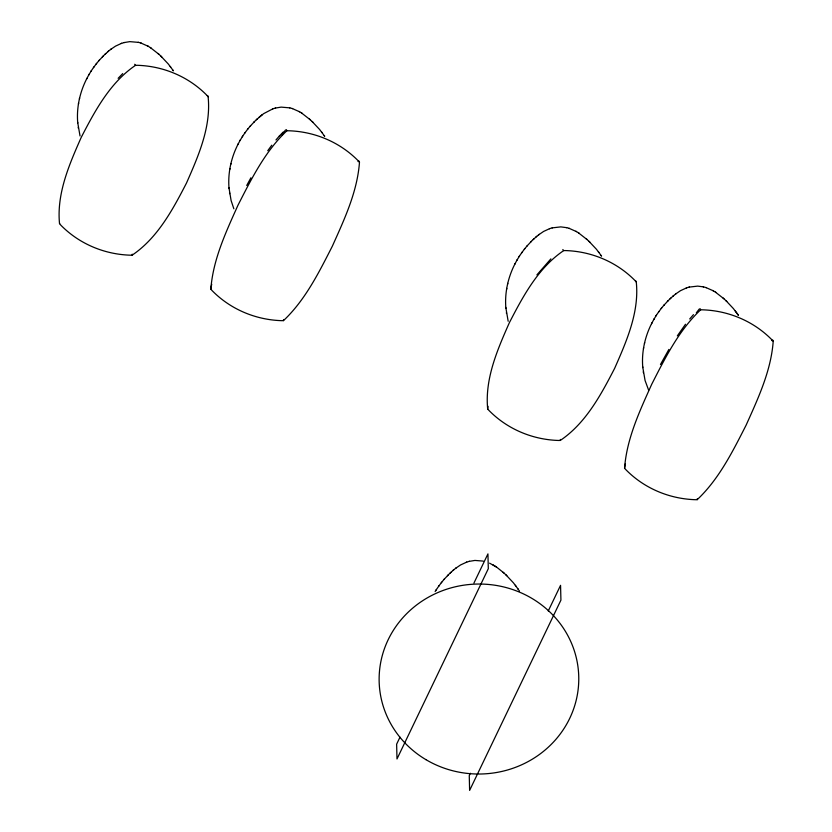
<?xml version="1.0" encoding="UTF-8"?>
<svg xmlns="http://www.w3.org/2000/svg" width="832" height="832" viewBox="0 0 832 832"><rect width="100%" height="100%" fill="white"/><g stroke="black" fill="none" stroke-linecap="round" stroke-linejoin="round"><path stroke-width="1.25" d="M210.839 289.203C212.982 259.594 225.971 232.024 237.952 205.286C251.42 178.911 265.044 151.382 286.842 130.801L288.756 130.77A99.83 94.994 -1.4 0 1 358.249 160.846L359.476 162.23C357.334 191.838 344.344 219.409 332.363 246.147C318.895 272.522 305.271 300.05 283.473 320.632L281.559 320.663A99.83 94.994 -1.4 0 1 212.077 290.586L210.839 289.203L210.933 287.966M624.572 468.239C626.714 438.63 639.704 411.06 651.685 384.332C665.153 357.958 678.777 330.429 700.586 309.847L702.499 309.816A99.83 94.994 -1.4 0 1 771.982 339.882L773.209 341.276C771.066 370.885 758.077 398.455 746.106 425.183C732.638 451.558 719.004 479.097 697.206 499.668L695.292 499.699A99.83 94.994 -1.4 0 1 625.81 469.633L624.572 468.239L625.31 463.83M207.293 95.69L208.031 95.992C211.494 126.37 198.453 155.834 186.503 183.03C172.754 209.664 157.602 237.962 132.163 255.154L130.25 255.185A99.83 94.994 -1.4 0 1 60.767 225.108L59.55 223.475M132.163 255.154L132.226 254.176M283.473 320.632L283.535 319.644M635.45 280.966L636.189 281.278C639.652 311.646 626.61 341.11 614.661 368.306C600.912 394.94 585.749 423.238 560.31 440.43L558.407 440.461A99.83 94.994 -1.4 0 1 488.914 410.394L487.687 409.001L488.02 406.297M560.31 440.43L560.383 439.452M697.206 499.668L697.278 498.69M210.985 287.654L211.734 284.222M86.934 78.343C79.841 92.019 76.367 107.702 77.75 123.084M238.243 143.822C231.15 157.498 227.677 173.181 229.06 188.562M515.091 263.63C507.998 277.306 504.525 292.978 505.898 308.37M651.976 322.868C644.883 336.544 641.42 352.217 642.793 367.609M78.437 104.042L78.634 103.074M79.414 99.018L79.602 98.072M230.724 164.497L230.911 163.55M229.746 169.52L229.944 168.553M507.572 284.294L507.759 283.348M506.594 289.328L506.792 288.361M643.479 348.566L643.677 347.589M644.457 343.533L644.654 342.586M399.994 737.173L396.635 744.182L396.989 758.971L488.301 568.693L487.937 553.894L473.928 583.086M470.382 773.271L469.258 775.611L469.622 790.4L560.924 600.122L560.56 585.333L548.246 611.01M88.785 74.942L91.374 70.668M240.094 140.421L242.684 136.146M516.942 260.229L519.532 255.944M653.827 319.467L656.417 315.182M86.507 79.134L89.19 74.204M237.817 144.612L240.5 139.682M514.665 264.41L517.338 259.48M651.56 323.648L654.233 318.718M246.73 185.463L250.91 177.778M660.462 364.51L668.886 349.43M435.126 591.542L436.478 589.462M281.944 134.794L285.407 130.135L286.416 129.698L286.842 130.801M696.322 312.842L699.14 309.171L700.149 308.734L700.586 309.847M93.475 67.6L96.626 63.398M244.785 133.078L247.936 128.866M521.633 252.886L524.784 248.674M438.568 586.394L441.73 582.192M658.518 312.114L661.669 307.913M90.917 71.354L93.902 66.966M242.226 136.833L245.211 132.444M519.074 256.63L522.059 252.242M436.02 590.148L439.005 585.759M655.959 315.869L658.944 311.48M677.342 335.837L685.516 324.251M267.748 150.717L271.773 145.205M536.9 274.882L550.867 258.887M98.873 60.715L103.22 56.066M250.182 126.194L254.53 121.545M527.03 246.002L531.367 241.342M663.915 305.24L668.262 300.581M443.976 579.509L448.313 574.86M96.158 63.96L99.31 60.195M247.468 129.438L250.619 125.674M524.316 249.236L527.457 245.482M661.201 308.474L664.352 304.72M441.262 582.754L444.402 578.989M279.334 136.063L283.234 132.028M275.974 139.932L279.718 135.626M689.707 318.968L693.451 314.662M118.134 78.302L122.71 73.601M105.061 54.257L108.545 51.106M256.37 119.735L263.65 113.641L272.917 108.805M533.218 239.543L536.702 236.382M670.103 298.782L673.598 295.62M450.154 573.05L453.648 569.899M102.357 56.898L105.841 53.498M253.666 122.377L257.14 118.976M530.514 242.185L533.988 238.784M667.399 301.423L670.883 298.022M447.45 575.702L450.934 572.291M110.49 49.556L115.471 46.155L121.607 43.326M262.413 114.525L259.158 117.156M538.647 234.832L543.618 231.431L549.765 228.602M675.532 294.07L680.514 290.67L686.66 287.841M455.593 568.35L460.564 564.949L466.71 562.12M107.848 51.678L111.103 49.046M536.006 236.954L539.261 234.333M672.901 296.192L676.156 293.571M452.951 570.471L456.206 567.84M358.03 161.564L359.05 161.127L359.476 162.23M771.763 340.6L772.782 340.163L773.209 341.276M208.166 96.751L206.939 95.368A99.83 94.994 -1.4 0 0 137.446 65.302L135.543 65.322C110.105 82.514 94.942 110.822 81.193 137.457C69.285 164.434 56.534 193.586 59.53 223.725M636.324 282.038L635.086 280.644A99.83 94.994 -1.4 0 0 565.604 250.578L563.69 250.609C538.252 267.8 523.099 296.098 509.35 322.733C497.432 349.71 484.692 378.862 487.687 409.001M124.041 42.588L129.834 41.642L138.497 42.38M275.35 108.066L281.143 107.12L289.806 107.858M552.188 227.874L560.81 226.886L566.654 227.656M689.083 287.113L697.694 286.114L703.539 286.894M469.134 561.382L474.937 560.435L483.319 561.101M121.254 43.441L124.29 42.505M272.563 108.919L275.6 107.983M549.411 228.717L552.448 227.791M686.296 287.955L689.333 287.03M466.346 562.234L469.394 561.298M134.67 64.262L135.543 65.322M562.827 249.538L563.69 250.609M140.92 43.035L148.325 46.332M292.23 108.514L299.634 111.81M569.078 228.322L576.482 231.618M705.962 287.56L713.378 290.857M138.216 42.307L141.305 43.139M289.526 107.786L292.614 108.618M566.374 227.583L569.462 228.426M703.258 286.822L706.347 287.664M489.601 563.16L496.798 567.247L503.984 573.05M715.426 292.126L723.923 298.782M578.542 232.887L587.038 239.543M301.694 113.079L310.19 119.735M150.384 47.601L158.881 54.257M496.142 566.8L492.856 564.782M712.806 290.503L716.092 292.521M575.91 231.265L579.197 233.282M299.073 111.467L302.359 113.485M147.763 45.989L151.05 48.006M725.858 300.56L733.387 308.568L738.442 315.349L735.301 310.991M588.973 241.322L596.492 249.33L601.557 256.11L601.068 255.424M312.125 121.524L319.644 129.522L324.709 136.302L324.22 135.626M160.815 56.046L168.334 64.043L173.399 70.824L172.91 70.148M505.908 574.839L513.438 582.847L518.492 589.618L518.003 588.942M723.081 298.002L726.783 301.423M586.196 238.763L589.898 242.185M309.348 118.955L313.05 122.377M158.038 53.477L161.741 56.898M503.142 572.27L506.844 575.692M598.406 251.753L598.863 252.398M321.558 131.955L322.026 132.59M170.248 66.477L170.716 67.111M515.351 585.27L515.809 585.905M518.97 590.314L519.438 591.022M648.627 390.146L645.07 380.494L642.678 366.652M233.854 208.79L231.109 200.564L228.946 187.606M508.175 321.256L505.794 307.414M80.028 135.97L77.636 122.127M643.282 371.779L643.396 372.726M506.397 312.541L506.501 313.487M229.549 192.743L229.653 193.69M78.239 127.265L78.343 128.211M425.953 759.658A99.83 94.994 -1.4 0 0 578.708 682.23A99.83 94.994 -1.4 0 0 432.182 595.213A99.83 94.994 -1.4 0 0 425.953 759.658"/></g></svg>
